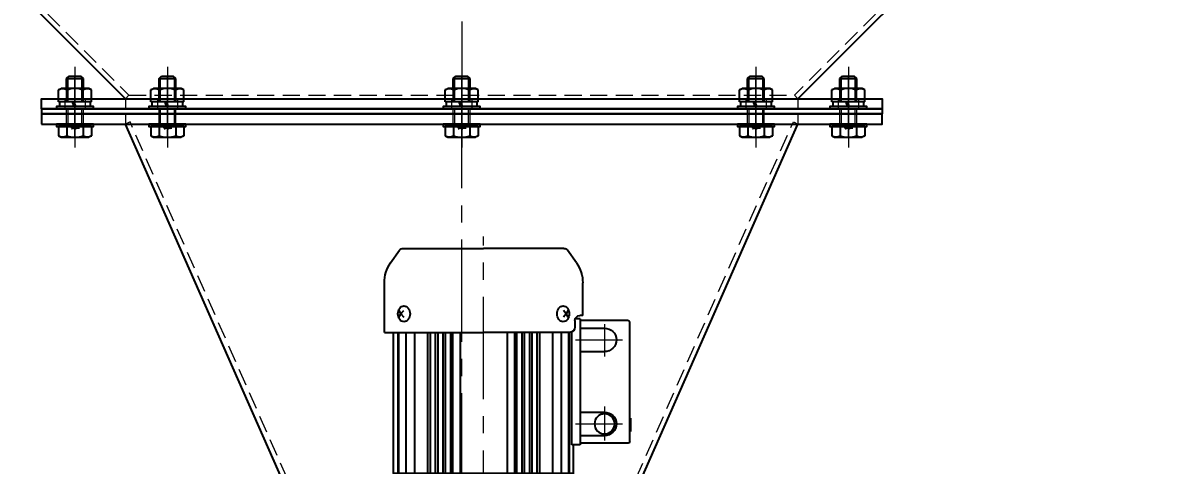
# Model space of a CAD drawing. Header units: millimetres. Extents: x 0 to 49006, y -7876 to 6995.
# Drawn here: x 33340 to 34021, y 2738 to 3002 of the extents above; entities that cross this region are included whole.
import ezdxf
from ezdxf import colors
from ezdxf.entities.mleader import LeaderData, LeaderLine
from ezdxf.enums import TextEntityAlignment as Align
from ezdxf.math import Vec2, Vec3

# ---------------------------------------------------------------- set-up
doc = ezdxf.new("R2010")
doc.units = ezdxf.units.MM
doc.header["$LTSCALE"] = 3.2
doc.linetypes.add('CENTER2', pattern=[28.575, 19.05, -3.175, 3.175, -3.175])
doc.linetypes.add('HIDDEN2', pattern=[4.7625, 3.175, -1.5875])
for name, color, linetype, lineweight in [('01_外形線', 7, 'Continuous', 25), ('02_細線', 5, 'Continuous', 13), ('03_かくれ線', 6, 'HIDDEN2', 13), ('04_中心線', 1, 'CENTER2', 9), ('05_CENTER', 4, 'CENTER2', 13), ('08_DIM', 3, 'Continuous', 13)]:
    doc.layers.add(name, color=color, linetype=linetype, lineweight=lineweight)
doc.styles.get("Standard").update_dxf_attribs({"font": 'txt.shx', "bigfont": 'extfont2.shx'})
doc.styles.add('寸法用', font='simplex.shx', dxfattribs={"width": 0.8, "bigfont": '@extfont2.shx'})

# ---------------------------------------------------------------- blocks, each defined once
blk = doc.blocks.new('*U2089')
at = {"layer": '04_中心線', "color": 0, "linetype": 'CENTER2', "transparency": 16777216}
for p, q in [((0, 11.43), (0, 333.5)), ((-60.65, 0), (-11.43, 0)), ((11.43, 0), (60.65, 0)), ((0, -60.65), (0, -11.43))]:
    blk.add_line(p, q, dxfattribs=at)
at = {"layer": '04_中心線', "color": 0, "linetype": 'Continuous', "transparency": 16777216}
for p, q in [((-5.715, 0), (5.715, 0)), ((0, -5.715), (0, 5.715))]:
    blk.add_line(p, q, dxfattribs=at)
blk = doc.blocks.new('GM-SHYF-RH 0.2kW、1／30、200V、60Hza_1_1')
at = {"color": 0}
for p, q in [((46, 53), (-81, 53)), ((-81, 52), (-67, 52)), ((-67, 52.6), (-67.4, 53)), ((-67, 48.5), (-67, 52.6)), ((-56.6, 53), (-57, 52.6)), ((-57, 48.5), (-57, 52.6)), ((-57, 52), (23, 52)), ((23, 52.6), (22.6, 53)), ((23, 48.5), (23, 52.6)), ((33.4, 53), (33, 52.6)), ((33, 48.5), (33, 52.6)), ((33, 52), (46, 52)), ((-241.32, 42.27), (-248.89, 36.97)), ((-200, 46), (-229.5, 46)), ((-200, 46), (-200, -13)), ((-90.95, 40.88), (-116, 40.45)), ((-88, -67), (-88, 46)), ((-87, -67), (-87, 46)), ((-50.88, 46), (16.88, 46)), ((-49.93, 43.5), (-6.61, 43.5)), ((-6.61, 43.5), (15.93, 43.5)), ((52, 46), (52, -67)), ((53, 46), (53, -67)), ((-250, 34.84), (-250, -13)), ((-213, 37.32), (-211, 36.14)), ((-211, 36.14), (-213, 34.49)), ((-209, 37.32), (-211, 36.14)), ((-211, 36.14), (-209, 34.49)), ((-116, 40.5), (-200, 40.5)), ((-200, 38), (-116, 38)), ((-200, 37.5), (-116, 37.5)), ((-116, -13), (-116, 40.5)), ((-116, 40.5), (-116, -13)), ((-111, 34.5), (-111, 37.53)), ((-98, 37.76), (-98, -13)), ((-200, 33.13), (-116, 33.13)), ((-200, 28.04), (-116, 28.04)), ((-109, 28.43), (-103, 28.43)), ((-108, 31.5), (-103, 31.5)), ((-111, -13), (-111, 26.43)), ((-101, 20.89), (-108, 20.89)), ((-98, 23.89), (-98, 26.5)), ((-81, -46.03), (-81, 25.03)), ((-78.5, -46.03), (-78.5, 25.03)), ((44.5, 25.03), (44.5, -46.03)), ((47, 25.03), (47, -46.03)), ((-200, 20.3), (-116, 20.3)), ((-200, 18.71), (-116, 18.71)), ((-200, 15.76), (-116, 15.76)), ((-200, 14.28), (-116, 14.28)), ((-200, 11.18), (-116, 11.18)), ((-200, 9.84), (-116, 9.84)), ((-111, 7), (-116, 7)), ((-200, 6.63), (-116, 6.63)), ((-200, 5.39), (-116, 5.39)), ((-200, 1), (-116, 1)), ((15.8, 4), (11.84, 4)), ((15.8, -4), (15.8, 4)), ((15.8, -4), (11.84, -4)), ((-250, -60.84), (-250, -13)), ((-200, -64.34), (-200, -13)), ((-116, -13), (-116, -66.5)), ((-116, -66.5), (-116, -13)), ((-111, -13), (-111, -52.43)), ((-98, -63.76), (-98, -13)), ((-200, -27), (-116, -27)), ((-200, -31.39), (-116, -31.39)), ((-200, -32.63), (-116, -32.63)), ((-111, -33), (-116, -33)), ((-200, -35.84), (-116, -35.84)), ((-200, -37.18), (-116, -37.18)), ((-200, -40.28), (-116, -40.28)), ((-200, -41.76), (-116, -41.76)), ((-200, -44.71), (-116, -44.71)), ((-200, -46.3), (-116, -46.3)), ((-101, -46.89), (-108, -46.89)), ((-200, -54.04), (-116, -54.04)), ((-109, -54.43), (-103, -54.43)), ((-98, -49.89), (-98, -52.5)), ((-211, -62.14), (-213, -60.49)), ((-211, -62.14), (-209, -60.49)), ((-200, -59.13), (-116, -59.13)), ((-111, -60.5), (-111, -63.53)), ((-108, -57.5), (-103, -57.5)), ((-241.32, -68.27), (-248.89, -62.97)), ((-213, -63.32), (-211, -62.14)), ((-209, -63.32), (-211, -62.14)), ((-208, -70.5), (-208, -67.51)), ((-207, -67.34), (-203, -67.34)), ((-133, -65.5), (-200.23, -65.5)), ((-200, -63.5), (-116, -63.5)), ((-200, -64), (-116, -64)), ((-133, -70.5), (-133, -65.5)), ((-116, -66.5), (-133, -66.5)), ((-90.52, -66.89), (-116, -66.45)), ((16.88, -67), (-50.88, -67)), ((16.88, -64.5), (-49.93, -64.5)), ((-210, -72), (-229.5, -72)), ((-210, -72), (-210, -70.34)), ((-208, -70.5), (-133, -70.5)), ((-207, -99), (-207, -70.5)), ((-202.5, -70.5), (-202.5, -85)), ((-188.5, -70.5), (-188.5, -85)), ((-152.5, -70.5), (-152.5, -85)), ((-138.5, -70.5), (-138.5, -85)), ((-134, -99), (-134, -70.5)), ((-67, -73), (-81, -73)), ((-81, -74), (46, -74)), ((-67, -73.6), (-67.4, -74)), ((-67, -69.5), (-67, -73.6)), ((-57, -69.5), (-57, -73.6)), ((23, -73), (-57, -73)), ((-57, -73.6), (-56.6, -74)), ((23, -73.6), (22.6, -74)), ((23, -69.5), (23, -73.6)), ((33, -69.5), (33, -73.6)), ((46, -73), (33, -73)), ((33, -73.6), (33.4, -74)), ((-135, -100), (-206, -100)), ((-149, -100.5), (-149, -100)), ((-149, -100.5), (-141, -100.5)), ((-141, -100.5), (-141, -100))]:
    blk.add_line(p, q, dxfattribs=at)
at = {"color": 0, "linetype": 'Continuous'}
for p, q in [((-64, 49.65), (-62, 50.81)), ((-64, 47.35), (-64, 49.65)), ((-60, 49.65), (-62, 50.81)), ((-60, 49.65), (-60, 47.35)), ((26, 49.65), (28, 50.81)), ((26, 47.35), (26, 49.65)), ((30, 49.65), (28, 50.81)), ((30, 49.65), (30, 47.35)), ((-62, 46.19), (-64, 47.35)), ((-60, 47.35), (-62, 46.19)), ((28, 46.19), (26, 47.35)), ((30, 47.35), (28, 46.19)), ((-64, -68.35), (-62, -67.19)), ((-60, -68.35), (-62, -67.19)), ((26, -68.35), (28, -67.19)), ((30, -68.35), (28, -67.19)), ((-64, -70.65), (-64, -68.35)), ((-62, -71.81), (-64, -70.65)), ((-60, -70.65), (-62, -71.81)), ((-60, -68.35), (-60, -70.65)), ((26, -70.65), (26, -68.35)), ((28, -71.81), (26, -70.65)), ((30, -70.65), (28, -71.81)), ((30, -68.35), (30, -70.65))]:
    blk.add_line(p, q, dxfattribs=at)
at = {"color": 0}
for points in [[(-206.3, 34.33), (-206.39, 35.03), (-206.66, 35.71), (-207.09, 36.33), (-207.68, 36.88), (-208.39, 37.32), (-209.2, 37.66), (-210.08, 37.86), (-211, 37.93), (-211.92, 37.86), (-212.8, 37.66), (-213.61, 37.32), (-214.32, 36.88), (-214.91, 36.33), (-215.34, 35.71), (-215.61, 35.03), (-215.7, 34.33), (-215.61, 33.62), (-215.34, 32.95), (-214.91, 32.33), (-214.32, 31.78), (-213.61, 31.33), (-212.8, 31), (-211.92, 30.79), (-211, 30.72), (-210.08, 30.79), (-209.2, 31), (-208.39, 31.33), (-207.68, 31.78), (-207.09, 32.33), (-206.66, 32.95), (-206.39, 33.62)], [(-206.3, -60.33), (-206.39, -59.62), (-206.66, -58.95), (-207.09, -58.33), (-207.68, -57.78), (-208.39, -57.33), (-209.2, -57), (-210.08, -56.79), (-211, -56.72), (-211.92, -56.79), (-212.8, -57), (-213.61, -57.33), (-214.32, -57.78), (-214.91, -58.33), (-215.34, -58.95), (-215.61, -59.62), (-215.7, -60.33), (-215.61, -61.03), (-215.34, -61.71), (-214.91, -62.33), (-214.32, -62.88), (-213.61, -63.32), (-212.8, -63.66), (-211.92, -63.86), (-211, -63.93), (-210.08, -63.86), (-209.2, -63.66), (-208.39, -63.32), (-207.68, -62.88), (-207.09, -62.33), (-206.66, -61.71), (-206.39, -61.03)]]:
    blk.add_lwpolyline(points, close=True, dxfattribs=at)
for centre, radius in [((-76, 42), 7), ((42, 42), 7), ((-76, 42), 4.5), ((0, 0), 42), ((42, 42), 4.5), ((0, 0), 37.5), ((0, 0), 19), ((-76, -63), 7), ((-76, -63), 4.5), ((42, -63), 7), ((42, -63), 4.5), ((-145.5, -85), 6)]:
    blk.add_circle(centre, radius, dxfattribs=at)
at = {"color": 0, "linetype": 'Continuous'}
for centre in [(-62, 48.5), (28, 48.5), (-62, -69.5), (28, -69.5)]:
    blk.add_circle(centre, 4.25, dxfattribs=at)
at = {"color": 0}
for centre, radius, start, end in [((-81, 46), 7, 90, 180), ((-81, 46), 6, 90, 180), ((-62, 48.5), 5, 180, 0), ((28, 48.5), 5, 180, 0), ((46, 46), 7, 0, 90), ((46, 46), 6, 0, 90), ((-229.5, 25.4), 20.6, 90, 125), ((-91, 43.88), 3, 271, 0), ((-62, 48.5), 8, 275.26765, 322.61654), ((-62, 48.5), 10.5, 275.26765, 318.98526), ((-50.88, 40), 6, 90, 142.61654), ((-49.93, 38), 5.5, 90, 138.98526), ((15.93, 38), 5.5, 41.01474, 90), ((16.88, 40), 6, 37.38346, 90), ((28, 48.5), 10.5, 221.01474, 264.73235), ((28, 48.5), 8, 217.38346, 264.73235), ((-247.4, 34.84), 2.6, 125, 180), ((-114, 37.53), 3, 0, 91), ((-108, 34.5), 3, 180, 270), ((-101, 37.76), 3, 0, 91), ((-76, 42), 11, 273.37229, 334.04306), ((-76, 42), 13.5, 273.37229, 334.04306), ((-60.71, 34.56), 6, 95.26765, 154.04306), ((-60.71, 34.56), 3.5, 95.26765, 154.04306), ((26.71, 34.56), 3.5, 25.95694, 84.73235), ((26.71, 34.56), 6, 25.95694, 84.73235), ((42, 42), 13.5, 205.95694, 266.62771), ((42, 42), 11, 205.95694, 266.62771), ((-109, 26.43), 2, 90, 180), ((-103, 26.5), 5, 0, 90), ((-103, 23.43), 5, 0, 90), ((-75, 25.03), 6, 93.37229, 180), ((-75, 25.03), 3.5, 93.37229, 180), ((41, 25.03), 3.5, 0, 86.62771), ((41, 25.03), 6, 0, 86.62771), ((-108, 17.89), 3, 90, 180), ((-101, 17.89), 3, 0, 90), ((0, 0), 12.5, 18.66292, 341.33708), ((-108, -43.89), 3, 180, 270), ((-101, -43.89), 3, 270, 0), ((-75, -46.03), 6, 180, 266.62771), ((-75, -46.03), 3.5, 180, 266.62771), ((41, -46.03), 3.5, 273.37229, 0), ((41, -46.03), 6, 273.37229, 0), ((-109, -52.43), 2, 180, 270), ((-103, -49.43), 5, 270, 0), ((-103, -52.5), 5, 270, 0), ((-76, -63), 11, 25.95694, 86.62771), ((-76, -63), 13.5, 25.95694, 86.62771), ((42, -63), 13.5, 93.37229, 154.04306), ((42, -63), 11, 93.37229, 154.04306), ((-247.4, -60.84), 2.6, 180, 235), ((-108, -60.5), 3, 90, 180), ((-60.71, -55.56), 6, 205.95694, 264.73235), ((-60.71, -55.56), 3.5, 205.95694, 264.73235), ((-62, -69.5), 10.5, 41.01474, 84.73235), ((28, -69.5), 10.5, 95.26765, 142.61654), ((26.71, -55.56), 3.5, 275.26765, 334.04306), ((26.71, -55.56), 6, 275.26765, 334.04306), ((-207, -70.34), 3, 90, 180), ((-203, -64.34), 3, 270, 0), ((-114, -63.53), 3, 269, 0), ((-101, -63.76), 3, 269, 0), ((-90.57, -69.89), 3, 16.80963, 89), ((-81, -67), 7, 180, 270), ((-81, -67), 6, 180, 270), ((-62, -69.5), 5, 0, 180), ((-62, -69.5), 8, 37.38346, 84.73235), ((-50.88, -61), 6, 217.38346, 270), ((-49.93, -59), 5.5, 221.01474, 270), ((16.88, -61), 3.5, 270, 322.61654), ((16.88, -61), 6, 270, 322.61654), ((28, -69.5), 8, 95.26765, 142.61654), ((28, -69.5), 5, 0, 180), ((46, -67), 6, 270, 0), ((46, -67), 7, 270, 0), ((-229.5, -51.4), 20.6, 235, 270), ((-195.5, -85), 7, 180, 0), ((-145.5, -85), 7, 180, 0), ((-206, -99), 1, 180, 270), ((-135, -99), 1, 270, 0)]:
    blk.add_arc(centre, radius, start, end, dxfattribs=at)
at = {"layer": '05_CENTER', "color": 0}
for p, q in [((-62, 54.52), (-62, 42.48)), ((28, 54.52), (28, 42.48)), ((-76, 51.08), (-76, 32.92)), ((-55.98, 48.5), (-68.02, 48.5)), ((34.02, 48.5), (21.99, 48.5)), ((42, 51.08), (42, 32.92)), ((-66.92, 42), (-85.08, 42)), ((0, -47.09), (0, 47.2)), ((51.08, 42), (32.92, 42)), ((-46.9, 0), (46.9, 0)), ((-68.79, -13), (-256.97, -13)), ((-76, -53.92), (-76, -72.08)), ((42, -53.92), (42, -72.08)), ((-195.5, -67.72), (-195.5, -95.7)), ((-145.5, -67.72), (-145.5, -95.7)), ((-66.92, -63), (-85.08, -63)), ((-62, -63.49), (-62, -75.52)), ((28, -63.49), (28, -75.52)), ((51.08, -63), (32.92, -63)), ((-55.98, -69.5), (-68.02, -69.5)), ((34.02, -69.5), (21.99, -69.5)), ((-204.81, -85), (-185.62, -85)), ((-155.91, -85), (-135.54, -85))]:
    blk.add_line(p, q, dxfattribs=at)
blk = doc.blocks.new('A$C5A3B4944_1_1')
at = {"color": 4, "rotation": 180}
blk.add_blockref('GM-SHYF-RH 0.2kW、1／30、200V、60Hza_1_1', (0, 0), dxfattribs=at)
blk = doc.blocks.new('AM_BALLOON1')
at = {"transparency": 16777216}
blk.add_circle((0, 0), 5, dxfattribs=at)
blk.add_attdef('B_NUMBER', text='', height=3, dxfattribs=at).set_placement((0, 0), align=Align.MIDDLE_CENTER)
blk = doc.blocks.new('_OPEN')
at = {"color": 0, "linetype": 'ByBlock'}
for p, q in [((-1, 0.167), (0, 0)), ((0, 0), (-1, -0.167)), ((0, 0), (-1, 0))]:
    blk.add_line(p, q, dxfattribs=at)

msp = doc.modelspace()

# ---------------------------------------------------------------- linework, layer by layer
for p, q in [((33350.962, 2950.453), (33350.962, 2947.453)), ((33535.462, 2950.453), (33666.462, 2950.453)), ((33666.462, 2950.453), (33850.962, 2950.453)), ((33850.962, 2950.453), (33850.962, 2947.453)), ((33535.462, 2947.453), (33666.462, 2947.453)), ((33666.462, 2947.453), (33850.962, 2947.453)), ((33687.853, 2684.907), (33800.962, 2941.453))]:
    msp.add_line(p, q)
at = {"color": 0}
msp.add_line((33514.071, 2684.905), (33400.962, 2941.449), dxfattribs=at)
msp.add_lwpolyline([(33400.962, 2956.453), (33800.962, 2956.453), (34000.962, 3156.453), (34000.962, 3810.453), (33200.962, 3810.453), (33200.962, 3156.453), (33400.962, 2956.453)])
msp.add_lwpolyline([(33350.962, 2941.453), (33850.962, 2941.453), (33850.962, 2947.453), (33350.962, 2947.453)], close=True, dxfattribs=at)
at = {"layer": '01_外形線'}
for p, q in [((33350.962, 2950.453), (33535.462, 2950.453)), ((33350.962, 2947.453), (33535.462, 2947.453))]:
    msp.add_line(p, q, dxfattribs=at)
for points in [[(33365.962, 2968.453), (33367.462, 2969.953)], [(33367.462, 2969.953), (33374.462, 2969.953)], [(33375.962, 2968.453), (33374.462, 2969.953)], [(33420.962, 2968.453), (33422.462, 2969.953)], [(33422.462, 2969.953), (33429.462, 2969.953)], [(33430.962, 2968.453), (33429.462, 2969.953)], [(33595.962, 2968.453), (33597.462, 2969.953)], [(33597.462, 2969.953), (33604.462, 2969.953)], [(33605.962, 2968.453), (33604.462, 2969.953)], [(33770.962, 2968.453), (33772.462, 2969.953)], [(33772.462, 2969.953), (33779.462, 2969.953)], [(33780.962, 2968.453), (33779.462, 2969.953)], [(33825.962, 2968.453), (33827.462, 2969.953)], [(33827.462, 2969.953), (33834.462, 2969.953)], [(33835.962, 2968.453), (33834.462, 2969.953)], [(33365.962, 2968.453), (33375.962, 2968.453)], [(33365.962, 2962.603), (33365.962, 2968.453)], [(33375.962, 2962.603), (33375.962, 2968.453)], [(33420.962, 2968.453), (33430.962, 2968.453)], [(33420.962, 2962.603), (33420.962, 2968.453)], [(33430.962, 2962.603), (33430.962, 2968.453)], [(33595.962, 2968.453), (33605.962, 2968.453)], [(33595.962, 2962.603), (33595.962, 2968.453)], [(33605.962, 2962.603), (33605.962, 2968.453)], [(33770.962, 2968.453), (33780.962, 2968.453)], [(33770.962, 2962.603), (33770.962, 2968.453)], [(33780.962, 2962.603), (33780.962, 2968.453)], [(33825.962, 2968.453), (33835.962, 2968.453)], [(33825.962, 2962.603), (33825.962, 2968.453)], [(33835.962, 2962.603), (33835.962, 2968.453)], [(33361.147, 2961.699), (33362.712, 2962.603)], [(33361.147, 2954.603), (33361.147, 2961.699)], [(33379.212, 2962.603), (33362.712, 2962.603)], [(33366.055, 2954.603), (33366.055, 2961.699)], [(33375.87, 2954.603), (33375.87, 2961.699)], [(33380.777, 2961.699), (33379.212, 2962.603)], [(33380.777, 2954.603), (33380.777, 2961.699)], [(33416.147, 2961.699), (33417.712, 2962.603)], [(33416.147, 2954.603), (33416.147, 2961.699)], [(33434.212, 2962.603), (33417.712, 2962.603)], [(33421.055, 2954.603), (33421.055, 2961.699)], [(33430.87, 2954.603), (33430.87, 2961.699)], [(33435.777, 2961.699), (33434.212, 2962.603)], [(33435.777, 2954.603), (33435.777, 2961.699)], [(33591.147, 2961.699), (33592.712, 2962.603)], [(33591.147, 2954.603), (33591.147, 2961.699)], [(33609.212, 2962.603), (33592.712, 2962.603)], [(33596.055, 2954.603), (33596.055, 2961.699)], [(33605.87, 2954.603), (33605.87, 2961.699)], [(33610.777, 2961.699), (33609.212, 2962.603)], [(33610.777, 2954.603), (33610.777, 2961.699)], [(33766.147, 2961.699), (33767.712, 2962.603)], [(33766.147, 2954.603), (33766.147, 2961.699)], [(33784.212, 2962.603), (33767.712, 2962.603)], [(33771.055, 2954.603), (33771.055, 2961.699)], [(33780.87, 2954.603), (33780.87, 2961.699)], [(33785.777, 2961.699), (33784.212, 2962.603)], [(33785.777, 2954.603), (33785.777, 2961.699)], [(33821.147, 2961.699), (33822.712, 2962.603)], [(33821.147, 2954.603), (33821.147, 2961.699)], [(33839.212, 2962.603), (33822.712, 2962.603)], [(33826.055, 2954.603), (33826.055, 2961.699)], [(33835.87, 2954.603), (33835.87, 2961.699)], [(33840.777, 2961.699), (33839.212, 2962.603)], [(33840.777, 2954.603), (33840.777, 2961.699)], [(33380.777, 2954.603), (33361.147, 2954.603)], [(33369.552, 2954.603), (33361.762, 2954.603)], [(33361.762, 2954.603), (33361.762, 2951.953)], [(33370.462, 2951.953), (33361.762, 2951.953)], [(33370.462, 2951.953), (33369.552, 2954.603)], [(33380.162, 2954.603), (33370.552, 2954.603)], [(33371.462, 2951.953), (33370.552, 2954.603)], [(33380.162, 2951.953), (33371.462, 2951.953)], [(33380.162, 2951.953), (33380.162, 2954.603)], [(33435.777, 2954.603), (33416.147, 2954.603)], [(33424.552, 2954.603), (33416.762, 2954.603)], [(33416.762, 2954.603), (33416.762, 2951.953)], [(33425.462, 2951.953), (33416.762, 2951.953)], [(33425.462, 2951.953), (33424.552, 2954.603)], [(33435.162, 2954.603), (33425.552, 2954.603)], [(33426.462, 2951.953), (33425.552, 2954.603)], [(33435.162, 2951.953), (33426.462, 2951.953)], [(33435.162, 2951.953), (33435.162, 2954.603)], [(33610.777, 2954.603), (33591.147, 2954.603)], [(33599.552, 2954.603), (33591.762, 2954.603)], [(33591.762, 2954.603), (33591.762, 2951.953)], [(33600.462, 2951.953), (33591.762, 2951.953)], [(33600.462, 2951.953), (33599.552, 2954.603)], [(33610.162, 2954.603), (33600.552, 2954.603)], [(33601.462, 2951.953), (33600.552, 2954.603)], [(33610.162, 2951.953), (33601.462, 2951.953)], [(33610.162, 2951.953), (33610.162, 2954.603)], [(33785.777, 2954.603), (33766.147, 2954.603)], [(33774.552, 2954.603), (33766.762, 2954.603)], [(33766.762, 2954.603), (33766.762, 2951.953)], [(33775.462, 2951.953), (33766.762, 2951.953)], [(33775.462, 2951.953), (33774.552, 2954.603)], [(33785.162, 2954.603), (33775.552, 2954.603)], [(33776.462, 2951.953), (33775.552, 2954.603)], [(33785.162, 2951.953), (33776.462, 2951.953)], [(33785.162, 2951.953), (33785.162, 2954.603)], [(33840.777, 2954.603), (33821.147, 2954.603)], [(33829.552, 2954.603), (33821.762, 2954.603)], [(33821.762, 2954.603), (33821.762, 2951.953)], [(33830.462, 2951.953), (33821.762, 2951.953)], [(33830.462, 2951.953), (33829.552, 2954.603)], [(33840.162, 2954.603), (33830.552, 2954.603)], [(33831.462, 2951.953), (33830.552, 2954.603)], [(33840.162, 2951.953), (33831.462, 2951.953)], [(33840.162, 2951.953), (33840.162, 2954.603)], [(33361.147, 2939.953), (33361.147, 2934.456)], [(33380.777, 2939.953), (33361.147, 2939.953)], [(33366.055, 2939.953), (33366.055, 2934.456)], [(33375.87, 2939.953), (33375.87, 2934.456)], [(33380.777, 2939.953), (33380.777, 2934.456)], [(33416.147, 2939.953), (33416.147, 2934.456)], [(33435.777, 2939.953), (33416.147, 2939.953)], [(33421.055, 2939.953), (33421.055, 2934.456)], [(33430.87, 2939.953), (33430.87, 2934.456)], [(33435.777, 2939.953), (33435.777, 2934.456)], [(33591.147, 2939.953), (33591.147, 2934.456)], [(33610.777, 2939.953), (33591.147, 2939.953)], [(33596.055, 2939.953), (33596.055, 2934.456)], [(33605.87, 2939.953), (33605.87, 2934.456)], [(33610.777, 2939.953), (33610.777, 2934.456)], [(33766.147, 2939.953), (33766.147, 2934.456)], [(33785.777, 2939.953), (33766.147, 2939.953)], [(33771.055, 2939.953), (33771.055, 2934.456)], [(33780.87, 2939.953), (33780.87, 2934.456)], [(33785.777, 2939.953), (33785.777, 2934.456)], [(33821.147, 2939.953), (33821.147, 2934.456)], [(33840.777, 2939.953), (33821.147, 2939.953)], [(33826.055, 2939.953), (33826.055, 2934.456)], [(33835.87, 2939.953), (33835.87, 2934.456)], [(33840.777, 2939.953), (33840.777, 2934.456)], [(33361.147, 2934.456), (33362.712, 2933.553)], [(33362.712, 2933.553), (33379.212, 2933.553)], [(33380.777, 2934.456), (33379.212, 2933.553)], [(33416.147, 2934.456), (33417.712, 2933.553)], [(33417.712, 2933.553), (33434.212, 2933.553)], [(33435.777, 2934.456), (33434.212, 2933.553)], [(33591.147, 2934.456), (33592.712, 2933.553)], [(33592.712, 2933.553), (33609.212, 2933.553)], [(33610.777, 2934.456), (33609.212, 2933.553)], [(33766.147, 2934.456), (33767.712, 2933.553)], [(33767.712, 2933.553), (33784.212, 2933.553)], [(33785.777, 2934.456), (33784.212, 2933.553)], [(33821.147, 2934.456), (33822.712, 2933.553)], [(33822.712, 2933.553), (33839.212, 2933.553)], [(33840.777, 2934.456), (33839.212, 2933.553)]]:
    msp.add_lwpolyline(points, dxfattribs=at)
for points in [[(33850.962, 2950.453), (33350.962, 2950.453), (33350.962, 2956.453), (33850.962, 2956.453)], [(33359.962, 2950.453), (33381.962, 2950.453), (33381.962, 2951.953), (33359.962, 2951.953)], [(33414.962, 2950.453), (33436.962, 2950.453), (33436.962, 2951.953), (33414.962, 2951.953)], [(33589.962, 2950.453), (33611.962, 2950.453), (33611.962, 2951.953), (33589.962, 2951.953)], [(33764.962, 2950.453), (33786.962, 2950.453), (33786.962, 2951.953), (33764.962, 2951.953)], [(33819.962, 2950.453), (33841.962, 2950.453), (33841.962, 2951.953), (33819.962, 2951.953)], [(33381.962, 2941.453), (33359.962, 2941.453), (33359.962, 2939.953), (33381.962, 2939.953)], [(33436.962, 2941.453), (33414.962, 2941.453), (33414.962, 2939.953), (33436.962, 2939.953)], [(33611.962, 2941.453), (33589.962, 2941.453), (33589.962, 2939.953), (33611.962, 2939.953)], [(33786.962, 2941.453), (33764.962, 2941.453), (33764.962, 2939.953), (33786.962, 2939.953)], [(33841.962, 2941.453), (33819.962, 2941.453), (33819.962, 2939.953), (33841.962, 2939.953)]]:
    msp.add_lwpolyline(points, close=True, dxfattribs=at)
for points in [[(33366.055, 2961.699, 0.2679491), (33361.147, 2961.699)], [(33375.87, 2961.699, 0.1841118), (33366.055, 2961.699)], [(33380.777, 2961.699, 0.2679491), (33375.87, 2961.699)], [(33421.055, 2961.699, 0.2679491), (33416.147, 2961.699)], [(33430.87, 2961.699, 0.1841118), (33421.055, 2961.699)], [(33435.777, 2961.699, 0.2679491), (33430.87, 2961.699)], [(33596.055, 2961.699, 0.2679491), (33591.147, 2961.699)], [(33605.87, 2961.699, 0.1841118), (33596.055, 2961.699)], [(33610.777, 2961.699, 0.2679491), (33605.87, 2961.699)], [(33771.055, 2961.699, 0.2679491), (33766.147, 2961.699)], [(33780.87, 2961.699, 0.1841118), (33771.055, 2961.699)], [(33785.777, 2961.699, 0.2679491), (33780.87, 2961.699)], [(33826.055, 2961.699, 0.2679491), (33821.147, 2961.699)], [(33835.87, 2961.699, 0.1841118), (33826.055, 2961.699)], [(33840.777, 2961.699, 0.2679491), (33835.87, 2961.699)], [(33361.147, 2934.456, 0.2679491), (33366.055, 2934.456)], [(33366.055, 2934.456, 0.1841118), (33375.87, 2934.456)], [(33375.87, 2934.456, 0.2679491), (33380.777, 2934.456)], [(33416.147, 2934.456, 0.2679491), (33421.055, 2934.456)], [(33421.055, 2934.456, 0.1841118), (33430.87, 2934.456)], [(33430.87, 2934.456, 0.2679491), (33435.777, 2934.456)], [(33591.147, 2934.456, 0.2679491), (33596.055, 2934.456)], [(33596.055, 2934.456, 0.1841118), (33605.87, 2934.456)], [(33605.87, 2934.456, 0.2679491), (33610.777, 2934.456)], [(33766.147, 2934.456, 0.2679491), (33771.055, 2934.456)], [(33771.055, 2934.456, 0.1841118), (33780.87, 2934.456)], [(33780.87, 2934.456, 0.2679491), (33785.777, 2934.456)], [(33821.147, 2934.456, 0.2679491), (33826.055, 2934.456)], [(33826.055, 2934.456, 0.1841118), (33835.87, 2934.456)], [(33835.87, 2934.456, 0.2679491), (33840.777, 2934.456)]]:
    msp.add_lwpolyline(points, format="xyb", dxfattribs=at)
at = {"layer": '02_細線'}
for points in [[(33366.862, 2962.603), (33366.862, 2969.353)], [(33375.062, 2962.603), (33375.062, 2969.353)], [(33421.862, 2962.603), (33421.862, 2969.353)], [(33430.062, 2962.603), (33430.062, 2969.353)], [(33596.862, 2962.603), (33596.862, 2969.353)], [(33605.062, 2962.603), (33605.062, 2969.353)], [(33771.862, 2962.603), (33771.862, 2969.353)], [(33780.062, 2962.603), (33780.062, 2969.353)], [(33826.862, 2962.603), (33826.862, 2969.353)], [(33835.062, 2962.603), (33835.062, 2969.353)]]:
    msp.add_lwpolyline(points, dxfattribs=at)
at = {"layer": '03_かくれ線'}
for p, q in [((33203.962, 3157.695), (33403.084, 2958.574)), ((33997.962, 3157.695), (33798.841, 2958.574)), ((33364.962, 2956.453), (33364.962, 2950.453)), ((33376.962, 2956.453), (33376.962, 2950.453)), ((33400.962, 2956.453), (33403.084, 2958.574)), ((33400.962, 2956.453), (33400.962, 2950.453)), ((33403.084, 2958.574), (33798.841, 2958.574)), ((33419.962, 2956.453), (33419.962, 2950.453)), ((33431.962, 2956.453), (33431.962, 2950.453)), ((33594.962, 2956.453), (33594.962, 2950.453)), ((33606.962, 2956.453), (33606.962, 2950.453)), ((33769.962, 2956.453), (33769.962, 2950.453)), ((33781.962, 2956.453), (33781.962, 2950.453)), ((33800.962, 2956.453), (33798.841, 2958.574)), ((33800.962, 2956.453), (33800.962, 2950.453)), ((33824.962, 2956.453), (33824.962, 2950.453)), ((33836.962, 2956.453), (33836.962, 2950.453)), ((33400.962, 2947.453), (33400.962, 2941.453)), ((33800.962, 2947.453), (33800.962, 2941.453))]:
    msp.add_line(p, q, dxfattribs=at)
for points in [[(33365.962, 2939.953), (33365.962, 2962.603)], [(33366.862, 2939.953), (33366.862, 2962.603)], [(33375.062, 2939.953), (33375.062, 2962.603)], [(33375.962, 2939.953), (33375.962, 2962.603)], [(33420.962, 2939.953), (33420.962, 2962.603)], [(33421.862, 2939.953), (33421.862, 2962.603)], [(33430.062, 2939.953), (33430.062, 2962.603)], [(33430.962, 2939.953), (33430.962, 2962.603)], [(33595.962, 2939.953), (33595.962, 2962.603)], [(33596.862, 2939.953), (33596.862, 2962.603)], [(33605.062, 2939.953), (33605.062, 2962.603)], [(33605.962, 2939.953), (33605.962, 2962.603)], [(33770.962, 2939.953), (33770.962, 2962.603)], [(33771.862, 2939.953), (33771.862, 2962.603)], [(33780.062, 2939.953), (33780.062, 2962.603)], [(33780.962, 2939.953), (33780.962, 2962.603)], [(33825.962, 2939.953), (33825.962, 2962.603)], [(33826.862, 2939.953), (33826.862, 2962.603)], [(33835.062, 2939.953), (33835.062, 2962.603)], [(33835.962, 2939.953), (33835.962, 2962.603)], [(33543.812, 2617.449), (33546.557, 2618.659), (33403.707, 2942.659), (33400.962, 2941.449)], [(33658.112, 2617.453), (33655.367, 2618.663), (33798.217, 2942.663), (33800.962, 2941.453)]]:
    msp.add_lwpolyline(points, dxfattribs=at)
at = {"layer": '04_中心線'}
for p, q in [((33600.962, 3825.453), (33600.962, 2941.453)), ((33370.962, 2975.453), (33370.962, 2927.453)), ((33425.962, 2975.453), (33425.962, 2927.453)), ((33600.962, 2975.453), (33600.962, 2927.453)), ((33775.962, 2975.453), (33775.962, 2927.453)), ((33830.962, 2975.453), (33830.962, 2927.453)), ((33370.962, 2954.42), (33370.962, 2934.299)), ((33425.962, 2954.42), (33425.962, 2934.299)), ((33600.962, 2954.42), (33600.962, 2934.299)), ((33775.962, 2954.42), (33775.962, 2934.299)), ((33830.962, 2954.42), (33830.962, 2934.299))]:
    msp.add_line(p, q, dxfattribs=at)
for points in [[(33370.962, 2933.553), (33370.962, 2969.953)], [(33425.962, 2933.553), (33425.962, 2969.953)], [(33600.962, 2933.553), (33600.962, 2969.953)], [(33775.962, 2933.553), (33775.962, 2969.953)], [(33830.962, 2933.553), (33830.962, 2969.953)], [(33370.962, 2962.603), (33370.962, 2954.603)], [(33425.962, 2962.603), (33425.962, 2954.603)], [(33600.962, 2962.603), (33600.962, 2954.603)], [(33775.962, 2962.603), (33775.962, 2954.603)], [(33830.962, 2962.603), (33830.962, 2954.603)], [(33370.962, 2954.603), (33370.962, 2951.953)], [(33370.962, 2951.953), (33370.962, 2950.453)], [(33425.962, 2954.603), (33425.962, 2951.953)], [(33425.962, 2951.953), (33425.962, 2950.453)], [(33600.962, 2954.603), (33600.962, 2951.953)], [(33600.962, 2951.953), (33600.962, 2950.453)], [(33775.962, 2954.603), (33775.962, 2951.953)], [(33775.962, 2951.953), (33775.962, 2950.453)], [(33830.962, 2954.603), (33830.962, 2951.953)], [(33830.962, 2951.953), (33830.962, 2950.453)]]:
    msp.add_lwpolyline(points, dxfattribs=at)

# ---------------------------------------------------------------- block references
at = {"xscale": -1, "rotation": 270}
msp.add_blockref('A$C5A3B4944_1_1', (33600.962, 2617.453), dxfattribs=at)
at = {"layer": '04_中心線', "linetype": 'CENTER2'}
msp.add_blockref('*U2089', (33600.962, 2617.453), dxfattribs=at)

# ---------------------------------------------------------------- texts
at = {"layer": '03_かくれ線', "style": '寸法用', "width": 0.8}
for p in [(33373.554, 2939.59), (33428.554, 2939.59), (33603.554, 2939.59), (33778.554, 2939.59), (33833.554, 2939.59)]:
    msp.add_text('M10×25', height=1, rotation=180, dxfattribs=at).set_placement(p)

# ---------------------------------------------------------------- leaders
at = {"layer": '08_DIM'}
ml = msp.add_multileader_block('Standard', dxfattribs=at)
ml.set_content('AM_BALLOON1', color=256, scale=10)
ml.set_attribute('B_NUMBER', 'H', width=0)
ml.set_leader_properties(color=256, linetype='ByLayer', lineweight=-1)
ml.set_arrow_properties(name='OPEN')
ml.build(insert=Vec2(0, 0))
ml.multileader.update_dxf_attribs({"leader_type": 0, "has_dogleg": 0, "text_right_attachment_type": 6, "dogleg_length": 0, "arrow_head_size": 20, "scale": 10, "block_connection_type": 1})
ctx = ml.context
ctx.base_point, ctx.scale, ctx.char_height, ctx.arrow_head_size, ctx.landing_gap_size, ctx.plane_origin = Vec3(34758.24, 4676.115), 10, 40, 20, 20, Vec3(34837.832, 4676.156)
ctx.right_attachment, ctx.attachment_type = 6, 1
notes = []
notes.append((ctx, [(0, (0, 0, 0), (0, 0), (1, 0), 1, [])]))
ctx.block.insert = Vec3(34758.24, 4676.115)
ml = msp.add_multileader_block('Standard', dxfattribs=at)
ml.set_content('AM_BALLOON1', color=256, scale=10)
ml.set_attribute('B_NUMBER', 'G', width=0)
ml.set_leader_properties(color=256, linetype='ByLayer', lineweight=-1)
ml.set_arrow_properties(name='OPEN')
ml.build(insert=Vec2(0, 0))
ml.multileader.update_dxf_attribs({"leader_type": 0, "has_dogleg": 0, "text_right_attachment_type": 6, "dogleg_length": 0, "arrow_head_size": 20, "scale": 10, "block_connection_type": 1})
ctx = ml.context
ctx.base_point, ctx.scale, ctx.char_height, ctx.arrow_head_size, ctx.landing_gap_size, ctx.plane_origin = Vec3(34758.24, 4537.505), 10, 40, 20, 20, Vec3(34837.832, 4537.546)
ctx.right_attachment, ctx.attachment_type = 6, 1
notes.append((ctx, [(0, (0, 0, 0), (0, 0), (1, 0), 1, [])]))
ctx.block.insert = Vec3(34758.24, 4537.505)
ml = msp.add_multileader_block('Standard', dxfattribs=at)
ml.set_content('AM_BALLOON1', color=256, scale=10)
ml.set_attribute('B_NUMBER', 'F', width=0)
ml.set_leader_properties(color=256, linetype='ByLayer', lineweight=-1)
ml.set_arrow_properties(name='OPEN')
ml.build(insert=Vec2(0, 0))
ml.multileader.update_dxf_attribs({"leader_type": 0, "has_dogleg": 0, "text_right_attachment_type": 6, "dogleg_length": 0, "arrow_head_size": 20, "scale": 10, "block_connection_type": 1})
ctx = ml.context
ctx.base_point, ctx.scale, ctx.char_height, ctx.arrow_head_size, ctx.landing_gap_size, ctx.plane_origin = Vec3(34758.24, 4398.895), 10, 40, 20, 20, Vec3(34837.832, 4398.936)
ctx.right_attachment, ctx.attachment_type = 6, 1
notes.append((ctx, [(0, (0, 0, 0), (0, 0), (1, 0), 1, [])]))
ctx.block.insert = Vec3(34758.24, 4398.895)
ml = msp.add_multileader_block('Standard', dxfattribs=at)
ml.set_content('AM_BALLOON1', color=256, scale=10)
ml.set_attribute('B_NUMBER', 'E', width=0)
ml.set_leader_properties(color=256, linetype='ByLayer', lineweight=-1)
ml.set_arrow_properties(name='OPEN')
ml.build(insert=Vec2(0, 0))
ml.multileader.update_dxf_attribs({"leader_type": 0, "has_dogleg": 0, "text_right_attachment_type": 6, "dogleg_length": 0, "arrow_head_size": 20, "scale": 10, "block_connection_type": 1})
ctx = ml.context
ctx.base_point, ctx.scale, ctx.char_height, ctx.arrow_head_size, ctx.landing_gap_size, ctx.plane_origin = Vec3(34758.24, 4260.285), 10, 40, 20, 20, Vec3(34837.832, 4260.325)
ctx.right_attachment, ctx.attachment_type = 6, 1
notes.append((ctx, [(0, (0, 0, 0), (0, 0), (1, 0), 1, [])]))
ctx.block.insert = Vec3(34758.24, 4260.285)
ml = msp.add_multileader_block('Standard', dxfattribs=at)
ml.set_content('AM_BALLOON1', color=256, scale=10)
ml.set_attribute('B_NUMBER', 'T', width=0)
ml.set_leader_properties(color=256, linetype='ByLayer', lineweight=-1)
ml.set_arrow_properties(name='OPEN')
ml.build(insert=Vec2(0, 0))
ml.multileader.update_dxf_attribs({"leader_type": 0, "has_dogleg": 0, "text_right_attachment_type": 6, "dogleg_length": 0, "arrow_head_size": 20, "scale": 10, "block_connection_type": 1})
ctx = ml.context
ctx.base_point, ctx.scale, ctx.char_height, ctx.arrow_head_size, ctx.landing_gap_size, ctx.plane_origin = Vec3(34888.38, 3645.663), 10, 40, 20, 20, Vec3(34967.973, 3645.704)
ctx.right_attachment, ctx.attachment_type = 6, 1
notes.append((ctx, [(0, (0, 0, 0), (0, 0), (1, 0), 1, [])]))
ctx.block.insert = Vec3(34888.38, 3645.663)
for ctx, leaders in notes:
    for number, flags, end, landing, length, lines in leaders:
        leader = LeaderData()
        leader.index, (leader.has_last_leader_line, leader.has_dogleg_vector, leader.attachment_direction) = number, flags
        leader.last_leader_point, leader.dogleg_vector, leader.dogleg_length = Vec3(end), Vec3(landing), length
        for number, points, colour, breaks in lines:
            line = LeaderLine()
            line.index, line.vertices, line.color, line.breaks = number, Vec3.list(points), colors.encode_raw_color(colour), breaks
            leader.lines.append(line)
        ctx.leaders.append(leader)

doc.saveas('drawing.dxf')
